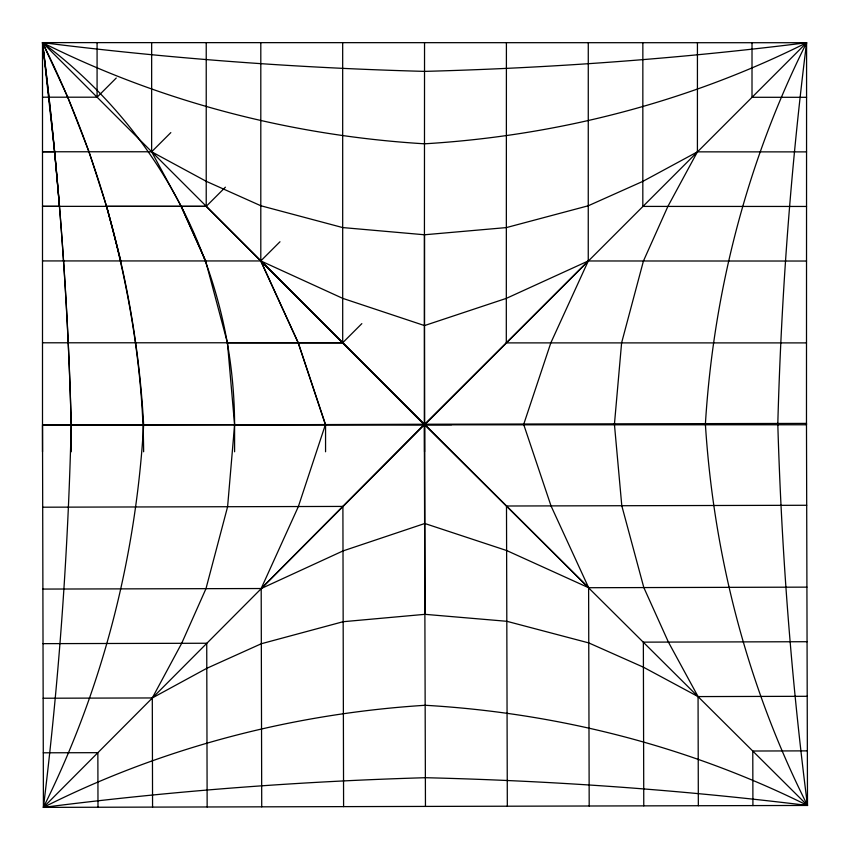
<?xml version="1.0" encoding="UTF-8"?>
<svg xmlns="http://www.w3.org/2000/svg" width="850" height="850" viewBox="0 0 850 850"><rect width="100%" height="100%" fill="white"/><g stroke="black" fill="none" stroke-linecap="round" stroke-linejoin="round"><path stroke-width="1.27" d="M42.5 451.775L42.5 42.617L806.586 42.723L806.48 424.777L424.618 424.841L806.586 42.723C679.819 58.607 552.256 67.979 424.543 71.379C296.831 67.947 169.267 58.533 42.5 42.617A3863.771 3863.771 0 0 1 71.198 424.66L71.198 451.775M42.5 97.198L97.081 97.198L97.081 42.627M234.589 451.775L234.589 424.66L227.428 342.794L205.615 260.929L181.178 206.348L151.64 151.778L151.661 42.638M206.231 42.638L206.221 206.348L424.362 424.841L234.589 424.66A478.911 478.911 0 0 0 42.5 42.617C161.245 102.149 292.071 135.766 424.533 143.809C556.984 135.798 687.831 102.223 806.586 42.723C790.649 169.49 781.224 297.054 777.782 424.766M260.812 42.649L260.801 260.929L298.265 342.794L325.561 424.66L325.561 451.775M342.678 42.67L342.699 342.763L42.5 342.794M424.543 42.681L424.32 424.543L425.457 806.406M589.188 806.002L588.614 587.722L424.618 424.246L806.48 423.406L807.5 805.449L424.32 424.543L506.303 342.784L506.409 42.691M523.568 424.745L550.821 342.879L588.253 261.003L588.274 42.702M642.855 42.702L642.823 206.412L806.544 206.454M697.436 42.713L697.414 151.852L667.877 206.433L643.439 261.003L621.605 342.858L614.391 424.724M752.016 42.723L752.006 97.293L806.576 97.304M71.198 425.266C68.096 552.989 59.011 680.574 43.414 807.383L807.5 805.449C791.265 678.725 781.532 551.183 777.782 423.481M42.893 589.071L261.163 588.529L424.362 424.246L234.589 424.873L227.598 506.749L205.976 588.668L181.688 643.312L152.299 697.956L152.564 807.107M143.629 425.096C135.926 557.568 102.637 688.489 43.414 807.383C170.149 791.159 297.681 781.447 425.382 777.707C553.106 780.799 680.691 789.862 807.5 805.449C747.671 686.864 713.734 556.112 705.351 423.672M705.351 424.745C713.416 292.294 747.044 161.458 806.586 42.723M325.412 424.607L298.371 506.547L261.163 588.529M234.589 424.873L42.5 425.34L43.414 807.383L424.66 424.543L42.5 42.617C58.459 169.384 67.766 296.947 71.198 424.66M97.081 97.198L116.248 78.019M225.409 187.181L206.231 206.348L42.5 206.348L59.521 206.348L54.602 151.778L42.5 151.768L151.661 151.768L170.829 132.6M424.543 451.775L424.543 424.66L260.801 260.929L279.979 241.761M342.678 342.794L361.845 323.627M506.303 342.784L588.232 260.971L806.523 261.035M43.414 807.383C162.01 747.575 292.761 713.639 425.202 705.277C557.674 712.969 688.596 746.236 807.5 805.449M588.232 260.971L506.334 298.371L424.458 325.592M807.213 696.299L698.062 696.586L643.407 667.197L588.763 642.908L506.844 621.297L424.968 614.327L343.134 621.711L261.322 643.737L206.805 668.302L152.299 697.956L43.148 698.232M151.64 151.778L206.221 181.305L260.801 205.742L342.656 227.566L424.522 234.77L506.377 227.587L588.242 205.785L642.834 181.369L697.414 151.852L806.554 151.884M342.784 506.419L42.691 507.206M506.6 506.005L806.703 505.272M261.726 806.831L261.194 588.551L342.986 550.938L424.788 523.494L506.632 550.524L588.614 587.722L806.916 587.138M43.021 643.652L206.731 643.248L207.145 806.969M807.064 641.718L643.354 642.143L643.769 805.864M43.286 752.803L97.856 752.675L97.994 807.245M807.351 750.869L752.781 751.018L752.919 805.588M54.602 151.778L42.5 42.617L67.777 97.198L89.016 151.768L106.579 206.348L206.21 206.369M42.5 260.929L260.769 260.95L298.18 342.837L325.412 424.724M806.501 342.901L506.409 342.89M227.407 342.805L342.592 342.869M42.5 424.66L451.658 424.66M424.968 614.327L424.554 325.592L342.678 298.339L260.801 260.929M588.646 587.701L551.023 505.909L523.568 424.108M181.167 206.359L205.594 260.939M106.579 206.348C128.669 286.184 143.066 368.826 143.629 451.775M106.59 206.348L120.849 260.929M614.391 423.916L621.796 505.761L643.822 587.562L668.398 642.079L698.062 696.586L698.339 805.726M506.494 506.111L507.322 806.204M342.901 506.526L343.591 806.618M424.522 234.77L424.554 325.592M42.5 42.617A976.778 976.778 0 0 1 143.629 424.66"/></g></svg>
